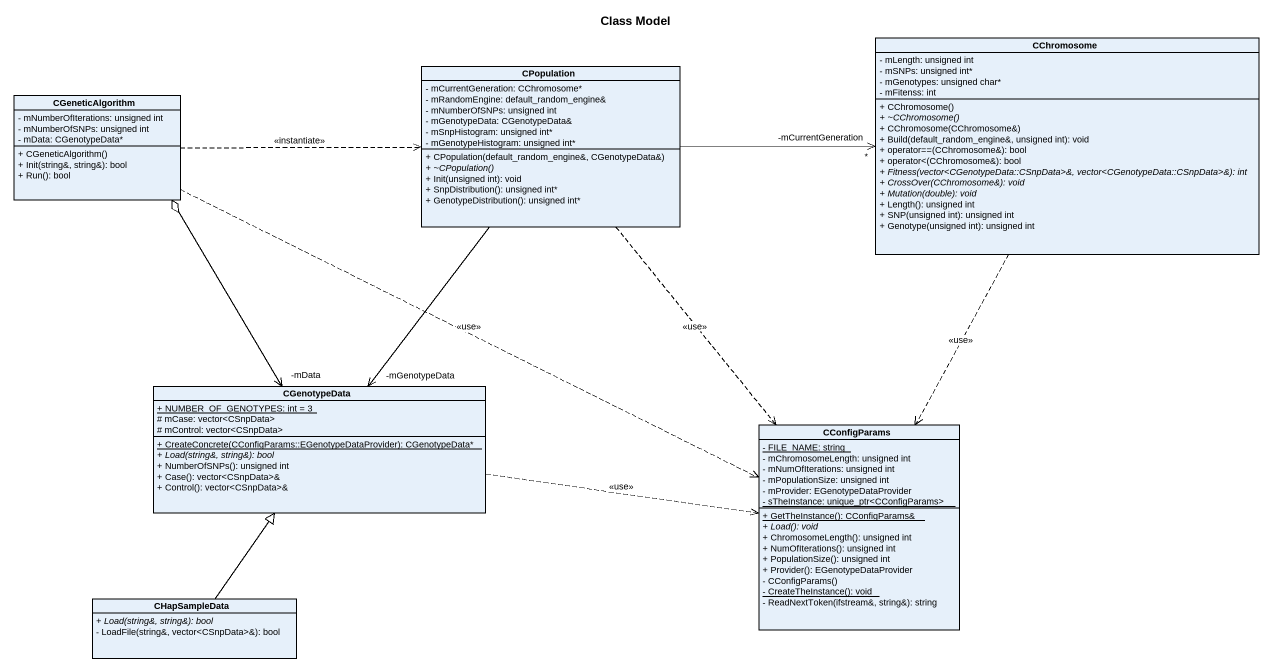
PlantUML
@startuml
title Class Model
hide circle
hide empty members
skinparam classAttributeIconSize 0
class CChromosome {
  - mLength: unsigned int
  - mSNPs: unsigned int*
  - mGenotypes: unsigned char*
  - mFitenss: int
  + CChromosome()
  {abstract} + ~CChromosome()
  + CChromosome(CChromosome&)
  + Build(default_random_engine&, unsigned int): void
  + operator==(CChromosome&): bool
  + operator<(CChromosome&): bool
  {abstract} + Fitness(vector<CGenotypeData::CSnpData>&, vector<CGenotypeData::CSnpData>&): int
  {abstract} + CrossOver(CChromosome&): void
  {abstract} + Mutation(double): void
  + Length(): unsigned int
  + SNP(unsigned int): unsigned int
  + Genotype(unsigned int): unsigned int
}
class CGeneticAlgorithm {
  - mNumberOfIterations: unsigned int
  - mNumberOfSNPs: unsigned int
  - mData: CGenotypeData*
  + CGeneticAlgorithm()
  + Init(string&, string&): bool
  + Run(): bool
}
class CPopulation {
  - mCurrentGeneration: CChromosome*
  - mRandomEngine: default_random_engine&
  - mNumberOfSNPs: unsigned int
  - mGenotypeData: CGenotypeData&
  - mSnpHistogram: unsigned int*
  - mGenotypeHistogram: unsigned int*
  + CPopulation(default_random_engine&, CGenotypeData&)
  {abstract} + ~CPopulation()
  + Init(unsigned int): void
  + SnpDistribution(): unsigned int*
  + GenotypeDistribution(): unsigned int*
}
class CGenotypeData {
  {static} + NUMBER_OF_GENOTYPES: int = 3
  # mCase: vector<CSnpData>
  # mControl: vector<CSnpData>
  {static} + CreateConcrete(CConfigParams::EGenotypeDataProvider): CGenotypeData*
  {abstract} + Load(string&, string&): bool
  + NumberOfSNPs(): unsigned int
  + Case(): vector<CSnpData>&
  + Control(): vector<CSnpData>&
}
class CConfigParams {
  {static} - FILE_NAME: string
  - mChromosomeLength: unsigned int
  - mNumOfIterations: unsigned int
  - mPopulationSize: unsigned int
  - mProvider: EGenotypeDataProvider
  {static} - sTheInstance: unique_ptr<CConfigParams>
  {static} + GetTheInstance(): CConfigParams&
  {abstract} + Load(): void
  + ChromosomeLength(): unsigned int
  + NumOfIterations(): unsigned int
  + PopulationSize(): unsigned int
  + Provider(): EGenotypeDataProvider
  - CConfigParams()
  {static} - CreateTheInstance(): void
  - ReadNextToken(ifstream&, string&): string
}
class CHapSampleData {
  {abstract} + Load(string&, string&): bool
  - LoadFile(string&, vector<CSnpData>&): bool
}
CChromosome ..> CConfigParams : <<use>>
CGeneticAlgorithm .right.> CPopulation : <<instantiate>>
CGeneticAlgorithm o--> "-mData" CGenotypeData
CGeneticAlgorithm .right.> CConfigParams : <<use>>
CPopulation -right-> "-mCurrentGeneration\n*" CChromosome
CPopulation --> "-mGenotypeData" CGenotypeData
CPopulation ..> CConfigParams : <<use>>
CGenotypeData .right.> CConfigParams : <<use>>
CHapSampleData -up-|> CGenotypeData
@enduml
